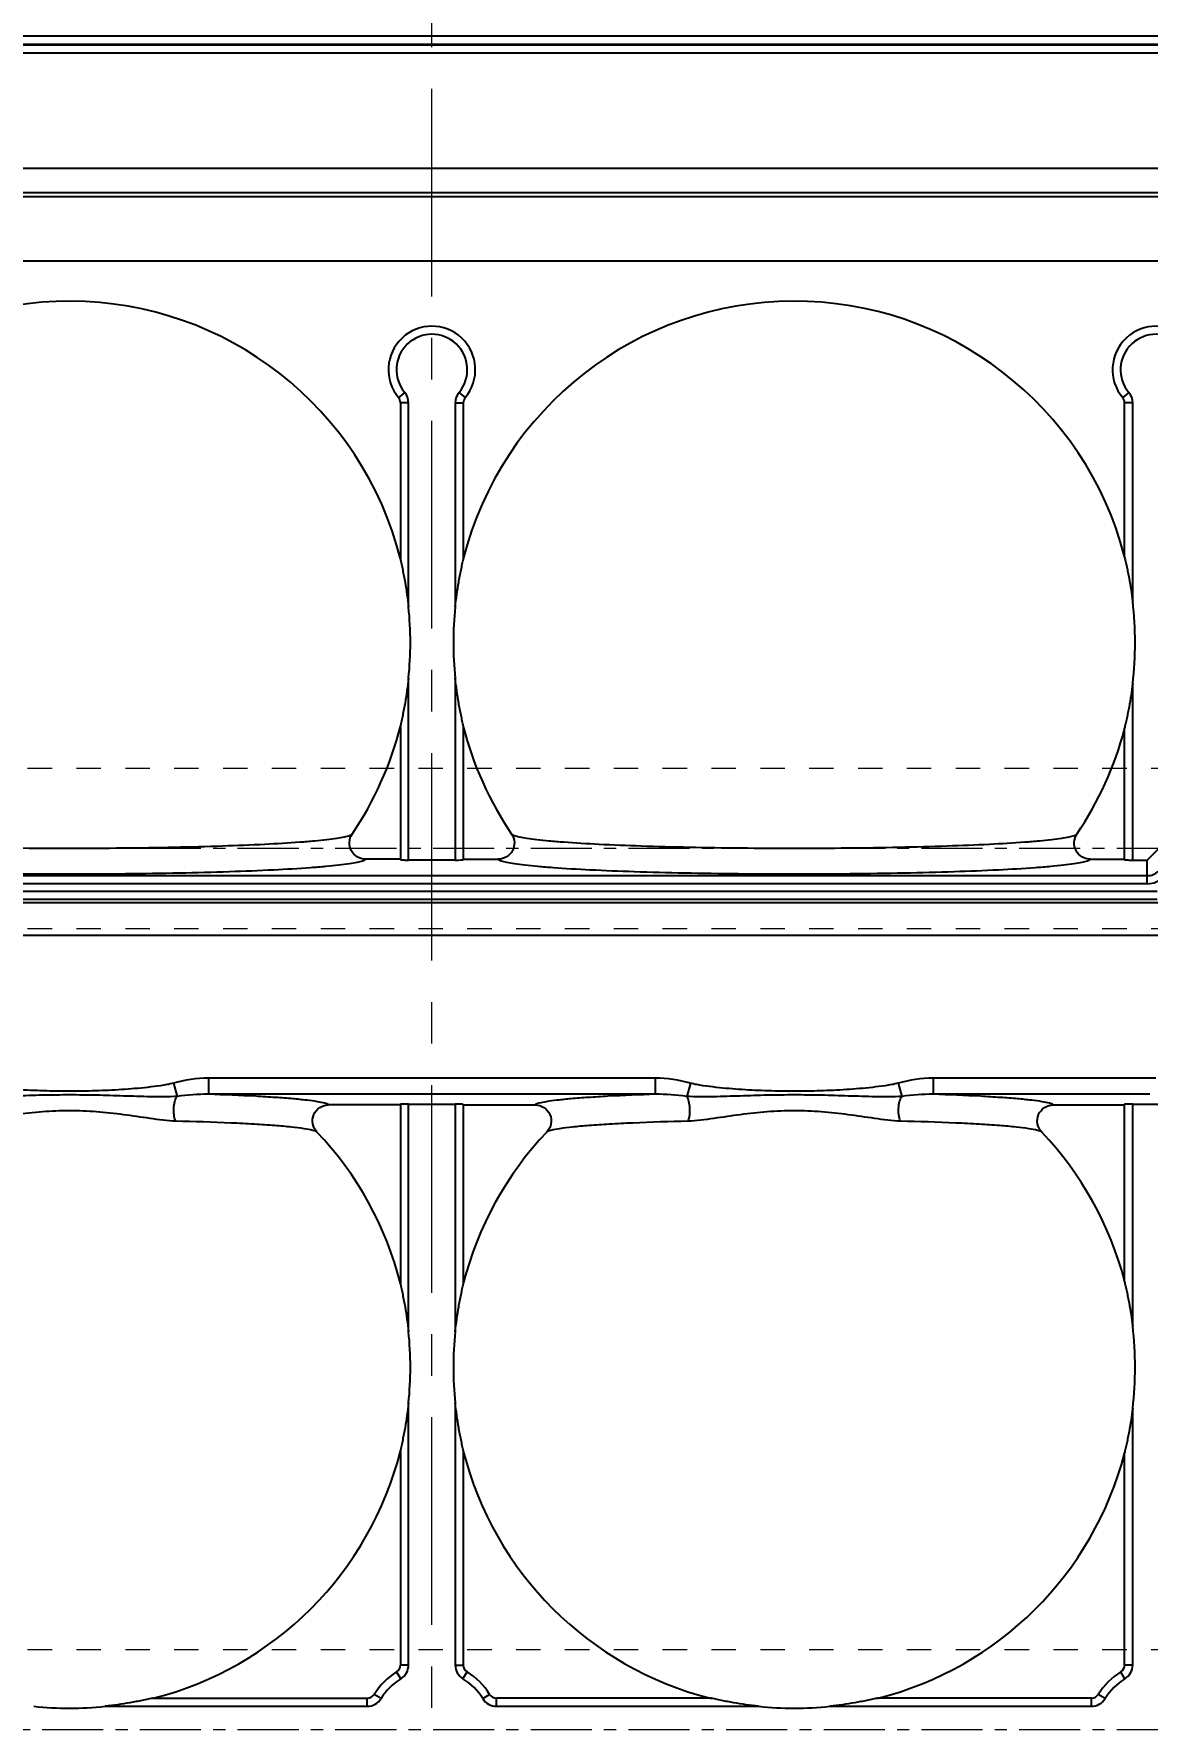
# Model space of a CAD drawing. Header units: millimetres. Extents: x -840 to 1682, y -9216 to -2117.
# Drawn here: x 468 to 537.5, y -6007.6 to -5902 of the extents above; entities that cross this region are included whole.
import ezdxf

# ---------------------------------------------------------------- set-up
doc = ezdxf.new("R2010")
doc.units = ezdxf.units.MM
doc.header["$LTSCALE"] = 16.335
doc.header["$PDMODE"] = 3
doc.header["$PDSIZE"] = 8
doc.linetypes.add('CENTER', pattern=[0.6, 0.375, -0.075, 0.075, -0.075])
doc.linetypes.add('HIDDEN', pattern=[0.2, 0.1, -0.1])
doc.layers.get('0').update_dxf_attribs({"linetype": 'CONTINUOUS'})
doc.layers.get('Defpoints').update_dxf_attribs({"linetype": 'CONTINUOUS'})
for name, color, linetype, lineweight in [('center', 1, 'CENTER', 9), ('cool', 153, 'HIDDEN', 9), ('dim', 82, 'CONTINUOUS', 9)]:
    doc.layers.add(name, color=color, linetype=linetype, lineweight=lineweight)
doc.layers.add('DEFAULT_2', color=8, linetype='HIDDEN')
doc.styles.get("Standard").update_dxf_attribs({"font": 'txt', "width": 0.85})
doc.dimstyles.new('mold', dxfattribs={"dimtxt": 10, "dimasz": 5, "dimexe": 0, "dimexo": 0, "dimgap": 0, "dimtad": 1, "dimzin": 1, "dimdsep": 46, "dimtxsty": 'Standard', "dimcen": 0, "dimclrd": 4, "dimclre": 4, "dimclrt": 6, "dimazin": 0, "dimtfac": 1, "dimtofl": 0, "dimtmove": 0, "dimatfit": 3, "dimfxl": 0, "dimarcsym": 0})

# ---------------------------------------------------------------- blocks, each defined once
blk = doc.blocks.new('7')
at = {"layer": 'cool', "ltscale": 0.932966}
for p, q in [((-1665.25, -2312.72), (-1303.91, -2312.72)), ((-1665.25, -2322.72), (-1303.91, -2322.72))]:
    blk.add_line(p, q, dxfattribs=at)
at = {"layer": 'cool', "color": 1, "linetype": 'CENTER', "ltscale": 0.621977}
blk.add_line((-1679.58, -2317.72), (-1289.58, -2317.72), dxfattribs=at)
blk = doc.blocks.new('*D657')
at = {"color": 4, "lineweight": -2}
for p, q in [((297.86, -5904.5), (297.86, -5814.94)), ((682.86, -5814.94), (302.86, -5814.94)), ((687.86, -5904.5), (687.86, -5814.94))]:
    blk.add_line(p, q, dxfattribs=at)
at = {"color": 4}
for points in [[(302.86, -5814.11), (302.86, -5815.77), (297.86, -5814.94)], [(682.86, -5814.11), (682.86, -5815.77), (687.86, -5814.94)]]:
    blk.add_solid(points, dxfattribs=at)
at = {"layer": 'Defpoints', "color": 0}
for p in [(297.86, -5814.94), (297.86, -5904.5), (687.86, -5904.5)]:
    blk.add_point(p, dxfattribs=at)
at = {"color": 6, "insert": (489.39, -5809.94), "char_height": 10, "attachment_point": 5}
blk.add_mtext('390.00', dxfattribs=at)
blk = doc.blocks.new('*D659')
at = {"layer": 'Defpoints', "color": 0}
for p in [(683.04, -6007.78), (694.36, -6007.78), (492.86, -6017.78)]:
    blk.add_point(p, dxfattribs=at)
at = {"layer": 'dim', "color": 4, "lineweight": -2}
blk.add_line((683.04, -6007.78), (710.51, -6007.78), dxfattribs=at)
at = {"layer": 'dim', "color": 6, "insert": (702.43, -6004.78), "char_height": 6, "attachment_point": 5}
blk.add_mtext('10.00', dxfattribs=at)
blk = doc.blocks.new('*D661')
at = {"layer": 'Defpoints', "color": 0}
for p in [(679.15, -5952.78), (694.36, -5952.78), (492.86, -6017.78)]:
    blk.add_point(p, dxfattribs=at)
at = {"layer": 'dim', "color": 4, "lineweight": -2}
blk.add_line((679.15, -5952.78), (713.06, -5952.78), dxfattribs=at)
at = {"layer": 'dim', "color": 6, "insert": (703.71, -5949.78), "char_height": 6, "attachment_point": 5}
blk.add_mtext('65.00', dxfattribs=at)
blk = doc.blocks.new('*D662')
at = {"layer": 'Defpoints', "color": 0}
for p in [(651.66, -5872.78), (694.36, -5872.78), (492.86, -6017.78)]:
    blk.add_point(p, dxfattribs=at)
at = {"layer": 'dim', "color": 4, "lineweight": -2}
blk.add_line((651.66, -5872.78), (716.46, -5872.78), dxfattribs=at)
at = {"layer": 'dim', "color": 6, "insert": (705.41, -5869.78), "char_height": 6, "attachment_point": 5}
blk.add_mtext('145.00', dxfattribs=at)
blk = doc.blocks.new('*D668')
at = {"layer": 'Defpoints', "color": 0}
for p in [(492.86, -5843.19), (492.86, -5856.75), (492.86, -6017.78)]:
    blk.add_point(p, dxfattribs=at)
at = {"layer": 'dim', "color": 4, "lineweight": -2}
blk.add_line((492.86, -5856.75), (492.86, -5830.44), dxfattribs=at)
at = {"layer": 'dim', "color": 6, "insert": (489.86, -5836.81), "char_height": 6, "attachment_point": 5, "rotation": 90}
blk.add_mtext('0.00', dxfattribs=at)
blk = doc.blocks.new('*D669')
at = {"layer": 'Defpoints', "color": 0}
for p in [(642.86, -5843.19), (642.86, -5868.79), (492.86, -6017.78)]:
    blk.add_point(p, dxfattribs=at)
at = {"layer": 'dim', "color": 4, "lineweight": -2}
blk.add_line((642.86, -5868.79), (642.86, -5821.94), dxfattribs=at)
at = {"layer": 'dim', "color": 6, "insert": (639.86, -5832.56), "char_height": 6, "attachment_point": 5, "rotation": 90}
blk.add_mtext('150.00', dxfattribs=at)
blk = doc.blocks.new('*D670')
at = {"layer": 'Defpoints', "color": 0}
for p in [(291.37, -6007.78), (302.69, -6007.78), (492.86, -6017.78)]:
    blk.add_point(p, dxfattribs=at)
at = {"layer": 'dim', "color": 4, "lineweight": -2}
blk.add_line((302.69, -6007.78), (275.22, -6007.78), dxfattribs=at)
at = {"layer": 'dim', "color": 6, "insert": (283.29, -6004.78), "char_height": 6, "attachment_point": 5}
blk.add_mtext('10.00', dxfattribs=at)
blk = doc.blocks.new('*D674')
at = {"layer": 'Defpoints', "color": 0}
for p in [(291.37, -5952.78), (306.58, -5952.78), (492.86, -6017.78)]:
    blk.add_point(p, dxfattribs=at)
at = {"layer": 'dim', "color": 4, "lineweight": -2}
blk.add_line((306.58, -5952.78), (272.67, -5952.78), dxfattribs=at)
at = {"layer": 'dim', "color": 6, "insert": (282.02, -5949.78), "char_height": 6, "attachment_point": 5}
blk.add_mtext('65.00', dxfattribs=at)
blk = doc.blocks.new('*D675')
at = {"layer": 'Defpoints', "color": 0}
for p in [(291.37, -5872.78), (334.06, -5872.78), (492.86, -6017.78)]:
    blk.add_point(p, dxfattribs=at)
at = {"layer": 'dim', "color": 4, "lineweight": -2}
blk.add_line((334.06, -5872.78), (269.27, -5872.78), dxfattribs=at)
at = {"layer": 'dim', "color": 6, "insert": (280.32, -5869.78), "char_height": 6, "attachment_point": 5}
blk.add_mtext('145.00', dxfattribs=at)
blk = doc.blocks.new('*D672')
at = {"layer": 'Defpoints', "color": 0}
for p in [(342.86, -5843.19), (342.86, -5868.79), (492.86, -6017.78)]:
    blk.add_point(p, dxfattribs=at)
at = {"layer": 'dim', "color": 4, "lineweight": -2}
blk.add_line((342.86, -5868.79), (342.86, -5821.94), dxfattribs=at)
at = {"layer": 'dim', "color": 6, "insert": (339.86, -5832.56), "char_height": 6, "attachment_point": 5, "rotation": 90}
blk.add_mtext('150.00', dxfattribs=at)

msp = doc.modelspace()

# ---------------------------------------------------------------- linework, layer by layer
at = {"color": 7, "linetype": 'Continuous'}
for p, q in [((563.215, -5902.096), (422.515, -5902.096)), ((422.515, -5902.598), (563.215, -5902.598)), ((563.215, -5902.669), (422.515, -5902.669)), ((563.215, -5903.171), (422.515, -5903.171)), ((422.515, -5910.347), (563.215, -5910.347)), ((422.515, -5911.853), (563.215, -5911.853)), ((422.515, -5912.105), (563.215, -5912.105)), ((422.515, -5916.119), (563.215, -5916.119)), ((491.172, -5924.336), (490.787, -5924.659)), ((494.557, -5924.336), (494.942, -5924.659)), ((536.358, -5924.336), (535.974, -5924.659)), ((490.905, -5924.982), (490.905, -5934.711)), ((491.407, -5924.982), (490.905, -5924.982)), ((491.407, -5937.718), (491.407, -5924.982)), ((494.322, -5924.982), (494.322, -5937.718)), ((494.322, -5924.982), (494.824, -5924.982)), ((494.824, -5924.982), (494.824, -5934.711)), ((536.092, -5934.562), (536.092, -5924.982)), ((536.594, -5924.982), (536.092, -5924.982)), ((536.594, -5937.38), (536.594, -5924.982)), ((491.407, -5953.514), (491.407, -5942.166)), ((494.322, -5942.166), (494.322, -5953.514)), ((536.594, -5953.514), (536.594, -5942.504)), ((490.905, -5945.174), (490.905, -5953.461)), ((494.824, -5945.174), (494.824, -5953.461)), ((536.092, -5953.461), (536.092, -5945.323)), ((539.509, -5951.502), (537.497, -5953.514)), ((490.905, -5953.461), (488.72, -5953.461)), ((494.322, -5953.514), (491.407, -5953.514)), ((494.824, -5953.461), (497.009, -5953.461)), ((533.945, -5953.461), (536.092, -5953.461)), ((536.594, -5953.514), (537.497, -5953.514)), ((537.495, -5954.992), (537.495, -5953.514)), ((537.495, -5954.49), (448.234, -5954.49)), ((537.495, -5954.992), (448.234, -5954.992)), ((538.211, -5956.189), (447.518, -5956.189)), ((538.121, -5955.47), (447.608, -5955.47)), ((538.121, -5955.972), (447.608, -5955.972)), ((447.068, -5958.197), (538.661, -5958.197)), ((476.732, -5967.439), (476.961, -5968.263)), ((478.922, -5967.128), (478.922, -5968.132)), ((506.807, -5967.128), (478.922, -5967.128)), ((506.807, -5967.128), (506.807, -5968.132)), ((508.998, -5967.439), (508.768, -5968.263)), ((521.956, -5967.439), (522.186, -5968.263)), ((524.147, -5967.128), (524.147, -5968.132)), ((538.04, -5967.128), (524.147, -5967.128)), ((506.807, -5968.132), (478.922, -5968.132)), ((490.905, -5968.793), (486.422, -5968.793)), ((490.905, -5968.793), (490.905, -5979.936)), ((491.407, -5982.943), (491.407, -5968.741)), ((491.407, -5968.741), (494.322, -5968.741)), ((494.322, -5968.741), (494.322, -5982.943)), ((494.824, -5968.793), (494.824, -5979.936)), ((494.824, -5968.793), (499.307, -5968.793)), ((537.656, -5968.132), (524.147, -5968.132)), ((531.647, -5968.793), (536.092, -5968.793)), ((536.092, -5979.787), (536.092, -5968.793)), ((536.594, -5982.605), (536.594, -5968.741)), ((536.594, -5968.741), (539.509, -5968.741)), ((491.407, -6003.749), (491.407, -5987.391)), ((494.322, -5987.391), (494.322, -6003.749)), ((536.594, -6003.749), (536.594, -5987.729)), ((490.905, -5990.399), (490.905, -6003.749)), ((494.824, -5990.399), (494.824, -6003.749)), ((536.092, -6003.749), (536.092, -5990.548)), ((490.926, -6004.606), (490.664, -6004.178)), ((491.407, -6003.749), (490.905, -6003.749)), ((494.322, -6003.749), (494.824, -6003.749)), ((494.803, -6004.606), (495.065, -6004.178)), ((536.113, -6004.606), (535.851, -6004.178)), ((536.594, -6003.749), (536.092, -6003.749)), ((475.484, -6005.82), (488.834, -6005.82)), ((488.834, -6006.322), (488.834, -6005.82)), ((489.691, -6005.841), (489.262, -6005.579)), ((496.038, -6005.841), (496.467, -6005.579)), ((496.896, -6006.322), (496.896, -6005.82)), ((510.246, -6005.82), (496.896, -6005.82)), ((534.02, -6005.82), (520.709, -6005.82)), ((534.02, -6006.322), (534.02, -6005.82)), ((534.878, -6005.841), (534.449, -6005.579)), ((472.476, -6006.322), (488.834, -6006.322)), ((496.896, -6006.322), (513.253, -6006.322)), ((517.701, -6006.322), (534.02, -6006.322))]:
    msp.add_line(p, q, dxfattribs=at)
for centre, radius, start, end in [((470.252, -5939.942), 21.305, 14.21461, 165.37187), ((515.477, -5939.942), 21.305, 14.62813, 165.78539), ((492.865, -5922.914), 2.713, 319.96263, 220.03737), ((538.051, -5922.914), 2.713, 319.96263, 220.03737), ((492.865, -5922.914), 2.211, 319.96263, 220.03737), ((538.051, -5922.914), 2.211, 319.96263, 220.03737), ((490.402, -5924.982), 1.005, 0, 40.03737), ((495.327, -5924.982), 1.005, 139.96263, 180), ((535.589, -5924.982), 1.005, 0, 40.03737), ((490.402, -5924.982), 0.502, 0, 40.03737), ((495.327, -5924.982), 0.502, 139.96263, 180), ((535.589, -5924.982), 0.502, 0, 40.03737), ((470.252, -5939.942), 21.272, 353.99842, 6.00158), ((515.477, -5939.942), 21.272, 173.99842, 186.00158), ((515.477, -5939.942), 21.272, 353.08161, 6.91839), ((470.252, -5939.942), 21.305, 325.88337, 345.78539), ((515.477, -5939.942), 21.305, 194.21461, 214.11663), ((515.477, -5939.942), 21.305, 325.88337, 345.37187), ((537.495, -5953.51), 0.98, 270, 315), ((537.495, -5953.51), 1.482, 270, 315), ((470.252, -5985.167), 21.305, 14.21461, 43.53853), ((515.477, -5985.167), 21.305, 136.46147, 165.78539), ((515.477, -5985.167), 21.305, 14.62813, 43.53853), ((515.477, -5985.167), 21.272, 353.08161, 6.91839), ((470.252, -5985.167), 21.272, 353.99842, 6.00158), ((515.477, -5985.167), 21.272, 173.99842, 186.00158), ((470.252, -5985.167), 21.305, 284.21461, 345.78539), ((515.477, -5985.167), 21.305, 194.21461, 255.78539), ((515.477, -5985.167), 21.305, 284.21461, 345.37187), ((492.865, -6007.78), 4.221, 121.41792, 148.58208), ((492.865, -6007.78), 3.719, 121.41792, 148.58208), ((490.402, -6003.749), 0.502, 301.41792, 0), ((490.402, -6003.749), 1.005, 301.41792, 0), ((495.327, -6003.749), 1.005, 180, 238.58208), ((492.865, -6007.78), 3.719, 31.41792, 58.58208), ((495.327, -6003.749), 0.502, 180, 238.58208), ((492.865, -6007.78), 4.221, 31.41792, 58.58208), ((538.051, -6007.78), 4.221, 121.41792, 148.58208), ((538.051, -6007.78), 3.719, 121.41792, 148.58208), ((535.589, -6003.749), 0.502, 301.41792, 0), ((535.589, -6003.749), 1.005, 301.41792, 0), ((488.834, -6005.317), 0.502, 270, 328.58208), ((488.834, -6005.317), 1.005, 270, 328.58208), ((496.896, -6005.317), 1.005, 211.41792, 270), ((496.896, -6005.317), 0.502, 211.41792, 270), ((534.02, -6005.317), 0.502, 270, 328.58208), ((534.02, -6005.317), 1.005, 270, 328.58208), ((470.252, -5985.167), 21.272, 263.99842, 276.00158), ((515.477, -5985.167), 21.272, 263.99842, 276.00158)]:
    msp.add_arc(centre, radius, start, end, dxfattribs=at)
for centre, start_param, end_param in [((494.322, -5953.488), -1.5707963, 0), ((491.407, -5968.767), 1.5707963, 3.1415927), ((536.594, -5968.767), 1.5707963, 3.1415927)]:
    msp.add_ellipse(centre, major_axis=(0.502, 0), ratio=0.0524078, start_param=start_param, end_param=end_param, dxfattribs=at)
for points, knots in [([(490.905, -5934.754), (490.905, -5934.769), (490.916, -5934.807), (490.934, -5934.903), (490.967, -5935.044), (491.005, -5935.224), (491.057, -5935.472), (491.12, -5935.788), (491.214, -5936.298), (491.316, -5936.941), (491.38, -5937.459), (491.407, -5937.718)], [0, 0, 0, 0, 0.0146095, 0.0393953, 0.0974008, 0.1591481, 0.2223444, 0.3506202, 0.479995, 0.7398203, 1, 1, 1, 1]), ([(494.322, -5937.718), (494.349, -5937.459), (494.413, -5936.941), (494.515, -5936.298), (494.609, -5935.788), (494.672, -5935.472), (494.724, -5935.224), (494.763, -5935.045), (494.795, -5934.903), (494.813, -5934.807), (494.824, -5934.769), (494.824, -5934.754)], [0, 0, 0, 0, 0.2601679, 0.5199814, 0.6493505, 0.777621, 0.8408161, 0.902562, 0.9605807, 0.9853763, 1, 1, 1, 1]), ([(536.092, -5934.604), (536.092, -5934.64), (536.121, -5934.727), (536.148, -5934.871), (536.188, -5935.038), (536.238, -5935.271), (536.3, -5935.567), (536.394, -5936.046), (536.497, -5936.65), (536.564, -5937.136), (536.594, -5937.38)], [0, 0, 0, 0, 0.0381115, 0.0955234, 0.1570515, 0.2202, 0.3486194, 0.4782965, 0.7389259, 1, 1, 1, 1]), ([(491.407, -5942.166), (491.38, -5942.426), (491.316, -5942.943), (491.214, -5943.586), (491.12, -5944.097), (491.057, -5944.412), (491.005, -5944.66), (490.967, -5944.84), (490.934, -5944.981), (490.916, -5945.077), (490.905, -5945.115), (490.905, -5945.13)], [0, 0, 0, 0, 0.2601698, 0.5199851, 0.6493551, 0.7776264, 0.8408219, 0.9025685, 0.9605874, 0.9853806, 1, 1, 1, 1]), ([(494.824, -5945.13), (494.824, -5945.115), (494.813, -5945.077), (494.795, -5944.981), (494.763, -5944.84), (494.724, -5944.661), (494.672, -5944.412), (494.609, -5944.097), (494.515, -5943.586), (494.413, -5942.943), (494.349, -5942.426), (494.322, -5942.166)], [0, 0, 0, 0, 0.0146092, 0.039395, 0.0974006, 0.159148, 0.2223443, 0.3506201, 0.4799949, 0.7398202, 1, 1, 1, 1]), ([(536.594, -5942.504), (536.564, -5942.748), (536.497, -5943.235), (536.394, -5943.839), (536.3, -5944.318), (536.238, -5944.613), (536.188, -5944.846), (536.148, -5945.013), (536.121, -5945.157), (536.092, -5945.244), (536.092, -5945.28)], [0, 0, 0, 0, 0.2610837, 0.5217226, 0.6514041, 0.7798276, 0.8429774, 0.9045068, 0.96192, 1, 1, 1, 1]), ([(452.614, -5951.892), (452.654, -5951.937), (452.822, -5952.001), (453.136, -5952.082), (453.612, -5952.161), (454.234, -5952.241), (455.002, -5952.317), (456.295, -5952.421), (458.211, -5952.532), (460.819, -5952.636), (463.768, -5952.714), (466.95, -5952.762), (470.252, -5952.778), (473.554, -5952.762), (476.736, -5952.714), (479.685, -5952.636), (482.293, -5952.532), (484.209, -5952.421), (485.502, -5952.317), (486.27, -5952.241), (486.892, -5952.161), (487.368, -5952.082), (487.683, -5952.001), (487.85, -5951.937), (487.89, -5951.892)], [0, 0, 0, 0, 0.005119, 0.0144056, 0.0279783, 0.0457636, 0.0676299, 0.0933889, 0.155639, 0.2302738, 0.3146045, 0.4056029, 0.4999996, 0.5943964, 0.6853948, 0.7697256, 0.8443605, 0.9066108, 0.9323699, 0.9542362, 0.9720216, 0.9855944, 0.994881, 1, 1, 1, 1]), ([(488.72, -5953.461), (488.541, -5953.461), (488.175, -5953.361), (487.789, -5952.95), (487.668, -5952.399), (487.79, -5952.04), (487.89, -5951.892)], [0, 0, 0, 0, 0.2500741, 0.5000427, 0.7499856, 1, 1, 1, 1]), ([(497.839, -5951.892), (497.939, -5952.04), (498.062, -5952.399), (497.94, -5952.95), (497.554, -5953.361), (497.188, -5953.461), (497.009, -5953.461)], [0, 0, 0, 0, 0.2500498, 0.4999746, 0.7499684, 1, 1, 1, 1]), ([(497.839, -5951.892), (497.879, -5951.937), (498.047, -5952.001), (498.361, -5952.082), (498.837, -5952.161), (499.459, -5952.241), (500.227, -5952.317), (501.52, -5952.421), (503.436, -5952.532), (506.044, -5952.636), (508.993, -5952.714), (512.175, -5952.762), (515.477, -5952.778), (518.779, -5952.762), (521.961, -5952.714), (524.91, -5952.636), (527.518, -5952.532), (529.434, -5952.421), (530.727, -5952.317), (531.495, -5952.241), (532.117, -5952.161), (532.593, -5952.082), (532.908, -5952.001), (533.075, -5951.937), (533.115, -5951.892)], [0, 0, 0, 0, 0.005119, 0.0144056, 0.0279783, 0.0457636, 0.0676299, 0.0933889, 0.1556391, 0.2302739, 0.3146047, 0.4056031, 0.4999998, 0.5943966, 0.685395, 0.7697258, 0.8443606, 0.9066107, 0.9323699, 0.9542362, 0.9720216, 0.9855944, 0.994881, 1, 1, 1, 1]), ([(533.945, -5953.461), (533.766, -5953.461), (533.4, -5953.361), (533.014, -5952.95), (532.893, -5952.399), (533.015, -5952.04), (533.115, -5951.892)], [0, 0, 0, 0, 0.2500741, 0.5000427, 0.7499856, 1, 1, 1, 1]), ([(451.784, -5953.461), (451.828, -5953.508), (452.005, -5953.575), (452.337, -5953.66), (452.838, -5953.743), (453.492, -5953.826), (454.298, -5953.906), (455.652, -5954.014), (457.658, -5954.13), (460.387, -5954.239), (463.472, -5954.32), (466.8, -5954.37), (470.252, -5954.387), (473.704, -5954.37), (477.032, -5954.32), (480.117, -5954.239), (482.846, -5954.13), (484.852, -5954.014), (486.206, -5953.906), (487.012, -5953.826), (487.666, -5953.743), (488.167, -5953.66), (488.499, -5953.575), (488.676, -5953.508), (488.72, -5953.461)], [0, 0, 0, 0, 0.0052054, 0.0145742, 0.0282164, 0.0460567, 0.0679633, 0.0937477, 0.1560061, 0.2305982, 0.3148451, 0.4057306, 0.4999996, 0.5942687, 0.6851542, 0.7694012, 0.8439934, 0.906252, 0.9320365, 0.9539431, 0.9717835, 0.9854257, 0.9947946, 1, 1, 1, 1]), ([(497.009, -5953.461), (497.053, -5953.508), (497.23, -5953.575), (497.562, -5953.66), (498.063, -5953.743), (498.717, -5953.826), (499.523, -5953.906), (500.877, -5954.014), (502.883, -5954.13), (505.612, -5954.239), (508.697, -5954.32), (512.025, -5954.37), (515.477, -5954.387), (518.929, -5954.37), (522.257, -5954.32), (525.342, -5954.239), (528.071, -5954.13), (530.077, -5954.014), (531.431, -5953.906), (532.237, -5953.826), (532.891, -5953.743), (533.392, -5953.66), (533.724, -5953.575), (533.901, -5953.508), (533.945, -5953.461)], [0, 0, 0, 0, 0.0052054, 0.0145742, 0.0282164, 0.0460568, 0.0679633, 0.0937477, 0.1560062, 0.2305983, 0.3148452, 0.4057308, 0.4999998, 0.5942688, 0.6851544, 0.7694013, 0.8439935, 0.9062519, 0.9320364, 0.9539431, 0.9717835, 0.9854257, 0.9947945, 1, 1, 1, 1]), ([(476.732, -5967.439), (476.47, -5967.512), (475.934, -5967.602), (474.858, -5967.738), (473.505, -5967.848), (471.88, -5967.928), (470.252, -5967.956), (468.624, -5967.928), (466.999, -5967.848), (465.646, -5967.738), (464.571, -5967.602), (464.034, -5967.512), (463.773, -5967.439)], [0, 0, 0, 0, 0.0624757, 0.1249787, 0.249983, 0.3749914, 0.4999999, 0.6250084, 0.7500168, 0.8750211, 0.9375241, 1, 1, 1, 1]), ([(521.956, -5967.439), (521.695, -5967.512), (521.159, -5967.602), (520.083, -5967.738), (518.73, -5967.848), (517.105, -5967.928), (515.477, -5967.956), (513.849, -5967.928), (512.224, -5967.848), (510.871, -5967.738), (509.796, -5967.602), (509.259, -5967.512), (508.998, -5967.439)], [0, 0, 0, 0, 0.0624757, 0.1249786, 0.249983, 0.3749913, 0.4999999, 0.6250084, 0.7500168, 0.8750211, 0.937524, 1, 1, 1, 1]), ([(476.961, -5968.263), (476.687, -5968.286), (476.133, -5968.299), (475.02, -5968.286), (473.62, -5968.237), (471.937, -5968.187), (470.252, -5968.168), (468.567, -5968.187), (466.884, -5968.237), (465.484, -5968.286), (464.371, -5968.299), (463.817, -5968.286), (463.543, -5968.263)], [0, 0, 0, 0, 0.0614045, 0.1237004, 0.2489463, 0.3744488, 0.4999997, 0.6255505, 0.7510531, 0.8762989, 0.9385947, 1, 1, 1, 1]), ([(476.878, -5969.81), (476.773, -5969.562), (476.735, -5969.132), (476.808, -5968.61), (476.899, -5968.362), (476.961, -5968.263)], [0, 0, 0, 0, 0.5106328, 0.7786239, 1, 1, 1, 1]), ([(486.422, -5968.793), (486.356, -5968.74), (486.115, -5968.672), (485.664, -5968.579), (484.993, -5968.493), (484.124, -5968.406), (483.061, -5968.326), (481.306, -5968.221), (479.907, -5968.165), (478.922, -5968.132)], [0, 0, 0, 0, 0.0338671, 0.0956, 0.1851707, 0.3015828, 0.443336, 0.6085346, 1, 1, 1, 1]), ([(485.696, -5970.491), (485.564, -5970.352), (485.376, -5969.986), (485.445, -5969.38), (485.835, -5968.91), (486.23, -5968.793), (486.422, -5968.793)], [0, 0, 0, 0, 0.2500684, 0.5000452, 0.7499711, 1, 1, 1, 1]), ([(506.807, -5968.132), (505.822, -5968.165), (504.423, -5968.221), (502.668, -5968.326), (501.606, -5968.406), (500.736, -5968.493), (500.065, -5968.579), (499.614, -5968.672), (499.374, -5968.74), (499.307, -5968.793)], [0, 0, 0, 0, 0.3914622, 0.556662, 0.6984159, 0.8148285, 0.9043996, 0.9661328, 1, 1, 1, 1]), ([(499.307, -5968.793), (499.5, -5968.793), (499.894, -5968.91), (500.284, -5969.38), (500.353, -5969.986), (500.165, -5970.352), (500.033, -5970.491)], [0, 0, 0, 0, 0.249994, 0.4999374, 0.7499659, 1, 1, 1, 1]), ([(522.186, -5968.263), (521.912, -5968.286), (521.358, -5968.299), (520.245, -5968.286), (518.845, -5968.237), (517.162, -5968.187), (515.477, -5968.168), (513.792, -5968.187), (512.109, -5968.237), (510.709, -5968.286), (509.596, -5968.299), (509.042, -5968.286), (508.768, -5968.263)], [0, 0, 0, 0, 0.0614045, 0.1237004, 0.2489463, 0.3744488, 0.4999997, 0.6255505, 0.7510531, 0.8762989, 0.9385948, 1, 1, 1, 1]), ([(508.851, -5969.81), (508.956, -5969.562), (508.994, -5969.132), (508.921, -5968.61), (508.831, -5968.362), (508.768, -5968.263)], [0, 0, 0, 0, 0.5106328, 0.778624, 1, 1, 1, 1]), ([(522.103, -5969.81), (521.998, -5969.562), (521.96, -5969.132), (522.033, -5968.61), (522.124, -5968.362), (522.186, -5968.263)], [0, 0, 0, 0, 0.5106328, 0.7786239, 1, 1, 1, 1]), ([(531.647, -5968.793), (531.581, -5968.74), (531.34, -5968.672), (530.889, -5968.579), (530.218, -5968.493), (529.349, -5968.406), (528.286, -5968.326), (526.531, -5968.221), (525.132, -5968.165), (524.147, -5968.132)], [0, 0, 0, 0, 0.0338671, 0.0956001, 0.1851709, 0.3015831, 0.4433365, 0.6085355, 1, 1, 1, 1]), ([(530.921, -5970.491), (530.789, -5970.352), (530.601, -5969.986), (530.67, -5969.38), (531.06, -5968.91), (531.455, -5968.793), (531.647, -5968.793)], [0, 0, 0, 0, 0.25006, 0.5000285, 0.7499769, 1, 1, 1, 1]), ([(476.878, -5969.81), (476.615, -5969.804), (476.079, -5969.751), (474.994, -5969.602), (473.616, -5969.393), (471.942, -5969.205), (470.252, -5969.134), (468.562, -5969.205), (466.888, -5969.393), (465.51, -5969.602), (464.425, -5969.751), (463.89, -5969.804), (463.626, -5969.81)], [0, 0, 0, 0, 0.0593951, 0.1209755, 0.2465482, 0.3731719, 0.4999999, 0.6268282, 0.7534524, 0.8790254, 0.9406056, 1, 1, 1, 1]), ([(485.696, -5970.491), (485.668, -5970.467), (485.579, -5970.427), (485.314, -5970.348), (484.813, -5970.262), (484.023, -5970.167), (482.989, -5970.078), (481.73, -5969.995), (479.669, -5969.891), (478.028, -5969.839), (476.878, -5969.81)], [0, 0, 0, 0, 0.0126684, 0.0324021, 0.0937801, 0.1839806, 0.3016268, 0.4447341, 0.6108294, 1, 1, 1, 1]), ([(508.851, -5969.81), (507.701, -5969.839), (506.06, -5969.891), (503.999, -5969.995), (502.74, -5970.078), (501.706, -5970.167), (500.917, -5970.262), (500.415, -5970.348), (500.15, -5970.427), (500.062, -5970.467), (500.033, -5970.491)], [0, 0, 0, 0, 0.389172, 0.5552664, 0.6983737, 0.8160196, 0.90622, 0.967598, 0.9873316, 1, 1, 1, 1]), ([(522.103, -5969.81), (521.84, -5969.804), (521.304, -5969.751), (520.219, -5969.602), (518.841, -5969.393), (517.167, -5969.205), (515.477, -5969.134), (513.787, -5969.205), (512.113, -5969.393), (510.735, -5969.602), (509.65, -5969.751), (509.115, -5969.804), (508.851, -5969.81)], [0, 0, 0, 0, 0.0593944, 0.1209747, 0.2465471, 0.3731708, 0.4999987, 0.626827, 0.7534513, 0.8790245, 0.9406049, 1, 1, 1, 1]), ([(530.921, -5970.491), (530.893, -5970.467), (530.804, -5970.427), (530.539, -5970.348), (530.038, -5970.262), (529.248, -5970.167), (528.214, -5970.078), (526.955, -5969.995), (524.894, -5969.891), (523.253, -5969.839), (522.103, -5969.81)], [0, 0, 0, 0, 0.0126684, 0.0324021, 0.09378, 0.1839805, 0.3016266, 0.444734, 0.6108292, 1, 1, 1, 1]), ([(490.905, -5979.979), (490.905, -5979.994), (490.916, -5980.032), (490.934, -5980.128), (490.967, -5980.269), (491.005, -5980.449), (491.057, -5980.697), (491.12, -5981.013), (491.214, -5981.523), (491.316, -5982.166), (491.38, -5982.684), (491.407, -5982.943)], [0, 0, 0, 0, 0.0146095, 0.0393953, 0.0974008, 0.1591481, 0.2223444, 0.3506202, 0.479995, 0.7398203, 1, 1, 1, 1]), ([(494.322, -5982.943), (494.349, -5982.684), (494.413, -5982.166), (494.515, -5981.523), (494.609, -5981.013), (494.672, -5980.697), (494.724, -5980.449), (494.763, -5980.27), (494.795, -5980.128), (494.813, -5980.032), (494.824, -5979.994), (494.824, -5979.979)], [0, 0, 0, 0, 0.2601679, 0.5199814, 0.6493505, 0.777621, 0.8408161, 0.902562, 0.9605807, 0.9853763, 1, 1, 1, 1]), ([(536.092, -5979.829), (536.092, -5979.865), (536.121, -5979.952), (536.148, -5980.096), (536.188, -5980.263), (536.238, -5980.496), (536.3, -5980.792), (536.394, -5981.271), (536.497, -5981.875), (536.564, -5982.361), (536.594, -5982.605)], [0, 0, 0, 0, 0.0381115, 0.0955234, 0.1570515, 0.2202, 0.3486194, 0.4782965, 0.7389259, 1, 1, 1, 1]), ([(491.407, -5987.391), (491.38, -5987.651), (491.316, -5988.168), (491.214, -5988.811), (491.12, -5989.322), (491.057, -5989.637), (491.005, -5989.885), (490.967, -5990.065), (490.934, -5990.206), (490.916, -5990.302), (490.905, -5990.34), (490.905, -5990.355)], [0, 0, 0, 0, 0.2601698, 0.5199851, 0.6493551, 0.7776264, 0.8408219, 0.9025685, 0.9605874, 0.9853806, 1, 1, 1, 1]), ([(494.824, -5990.355), (494.824, -5990.34), (494.813, -5990.302), (494.795, -5990.206), (494.763, -5990.065), (494.724, -5989.886), (494.672, -5989.637), (494.609, -5989.322), (494.515, -5988.811), (494.413, -5988.168), (494.349, -5987.651), (494.322, -5987.391)], [0, 0, 0, 0, 0.0146092, 0.039395, 0.0974006, 0.159148, 0.2223443, 0.3506201, 0.4799949, 0.7398202, 1, 1, 1, 1]), ([(536.594, -5987.729), (536.564, -5987.973), (536.497, -5988.46), (536.394, -5989.064), (536.3, -5989.543), (536.238, -5989.838), (536.188, -5990.071), (536.148, -5990.238), (536.121, -5990.382), (536.092, -5990.469), (536.092, -5990.505)], [0, 0, 0, 0, 0.2610837, 0.5217226, 0.6514041, 0.7798276, 0.8429774, 0.9045068, 0.96192, 1, 1, 1, 1]), ([(475.44, -6005.82), (475.425, -6005.82), (475.387, -6005.831), (475.291, -6005.849), (475.15, -6005.882), (474.97, -6005.92), (474.722, -6005.972), (474.407, -6006.035), (473.896, -6006.129), (473.253, -6006.231), (472.736, -6006.295), (472.476, -6006.322)], [0, 0, 0, 0, 0.0146169, 0.0394073, 0.0974165, 0.1591628, 0.2223579, 0.3506312, 0.4800038, 0.7398247, 1, 1, 1, 1]), ([(513.253, -6006.322), (512.994, -6006.295), (512.476, -6006.231), (511.833, -6006.129), (511.323, -6006.035), (511.007, -6005.972), (510.759, -6005.92), (510.579, -6005.882), (510.438, -6005.849), (510.342, -6005.831), (510.304, -6005.82), (510.289, -6005.82)], [0, 0, 0, 0, 0.2601696, 0.5199848, 0.6493546, 0.7776258, 0.8408212, 0.9025679, 0.9605868, 0.9853801, 1, 1, 1, 1]), ([(520.665, -6005.82), (520.65, -6005.82), (520.612, -6005.831), (520.516, -6005.849), (520.375, -6005.882), (520.195, -6005.92), (519.947, -6005.972), (519.632, -6006.035), (519.121, -6006.129), (518.478, -6006.231), (517.961, -6006.295), (517.701, -6006.322)], [0, 0, 0, 0, 0.0146169, 0.0394073, 0.0974165, 0.1591628, 0.2223579, 0.3506312, 0.4800038, 0.7398247, 1, 1, 1, 1])]:
    msp.add_open_spline(points, degree=3, knots=knots, dxfattribs=at)
for points in [[(478.922, -5967.128), (478.185, -5967.128), (477.442, -5967.241), (476.732, -5967.439)], [(508.998, -5967.439), (508.287, -5967.241), (507.545, -5967.128), (506.807, -5967.128)], [(524.147, -5967.128), (523.41, -5967.128), (522.667, -5967.241), (521.956, -5967.439)], [(478.922, -5968.132), (478.267, -5968.123), (477.61, -5968.173), (476.961, -5968.263)], [(508.768, -5968.263), (508.119, -5968.173), (507.462, -5968.123), (506.807, -5968.132)], [(524.147, -5968.132), (523.492, -5968.123), (522.835, -5968.173), (522.186, -5968.263)]]:
    msp.add_open_spline(points, degree=3, dxfattribs=at)
at = {"layer": 'center', "color": 1, "linetype": 'CENTER', "ltscale": 2.114728}
msp.add_line((492.865, -6187.78), (492.865, -5847.78), dxfattribs=at)
at = {"layer": 'DEFAULT_2', "color": 8, "linetype": 'HIDDEN'}
for p, q in [((490.905, -5934.711), (490.905, -5934.754)), ((494.824, -5934.711), (494.824, -5934.754)), ((536.092, -5934.604), (536.092, -5934.562)), ((490.905, -5945.174), (490.905, -5945.13)), ((494.824, -5945.13), (494.824, -5945.174)), ((536.092, -5945.323), (536.092, -5945.28)), ((490.905, -5953.488), (490.905, -5953.461)), ((494.824, -5953.488), (494.824, -5953.461)), ((490.905, -5979.936), (490.905, -5979.979)), ((494.824, -5979.936), (494.824, -5979.979)), ((536.092, -5979.829), (536.092, -5979.787)), ((490.905, -5990.399), (490.905, -5990.355)), ((494.824, -5990.355), (494.824, -5990.399)), ((536.092, -5990.548), (536.092, -5990.505)), ((475.44, -6005.82), (475.484, -6005.82)), ((510.246, -6005.82), (510.289, -6005.82)), ((520.665, -6005.82), (520.709, -6005.82))]:
    msp.add_line(p, q, dxfattribs=at)
for centre, start_param, end_param in [((491.407, -5953.488), -3.1415927, -1.5707963), ((536.594, -5953.488), -3.1415927, -1.5707963), ((494.322, -5968.767), 0, 1.5707963)]:
    msp.add_ellipse(centre, major_axis=(0.502, 0), ratio=0.0524078, start_param=start_param, end_param=end_param, dxfattribs=at)

# ---------------------------------------------------------------- block references
for p in [(1977.444, -3635.056), (1977.444, -3690.056)]:
    msp.add_blockref('7', p)

# ---------------------------------------------------------------- dimensions: what is measured, and where the dimension line sits
dim = msp.add_linear_dim(base=(297.865, -5814.94), p1=(687.865, -5904.5), p2=(297.865, -5904.5), dimstyle='mold')
dim.commit()
dim.dimension.update_dxf_attribs({"geometry": '*D657', "text_midpoint": (489.388, -5814.94), "dimtype": 160})
at = {"layer": 'dim'}
for feature_location, offset, dtype, origin, picture, middle in [((342.865, -5868.791), (0, 25.602), 1, (492.865, -6017.78), '*D672', (339.865, -5832.564)), ((642.865, -5868.791), (0, 25.602), 1, (492.865, -6017.78), '*D669', (639.865, -5832.564)), ((492.864561226, -5856.754907624), (0, 13.565839128), 1, (492.864561226, -6017.78002605), '*D668', (489.864561226, -5836.814068496)), ((334.065, -5872.78), (-42.695, 0), 0, (492.865, -6017.78), '*D675', (280.319, -5869.78)), ((651.665, -5872.78), (42.695, 0), 0, (492.865, -6017.78), '*D662', (705.41, -5869.78)), ((306.58, -5952.78), (-15.211, 0), 0, (492.865, -6017.78), '*D674', (282.019, -5949.78)), ((679.149, -5952.78), (15.211, 0), 0, (492.865, -6017.78), '*D661', (703.71, -5949.78)), ((302.687, -6007.78), (-11.318, 0), 0, (492.865, -6017.78), '*D670', (283.294, -6004.78)), ((683.042, -6007.78), (11.318, 0), 0, (492.865, -6017.78), '*D659', (702.435, -6004.78))]:
    dim = msp.add_ordinate_dim(feature_location=feature_location, offset=offset, dtype=dtype, origin=origin, dimstyle='mold', override={"dimtxt": 6, "dimasz": 2}, dxfattribs=at)
    dim.commit()
    dim.dimension.update_dxf_attribs({"geometry": picture, "text_midpoint": middle})

doc.saveas('drawing.dxf')
